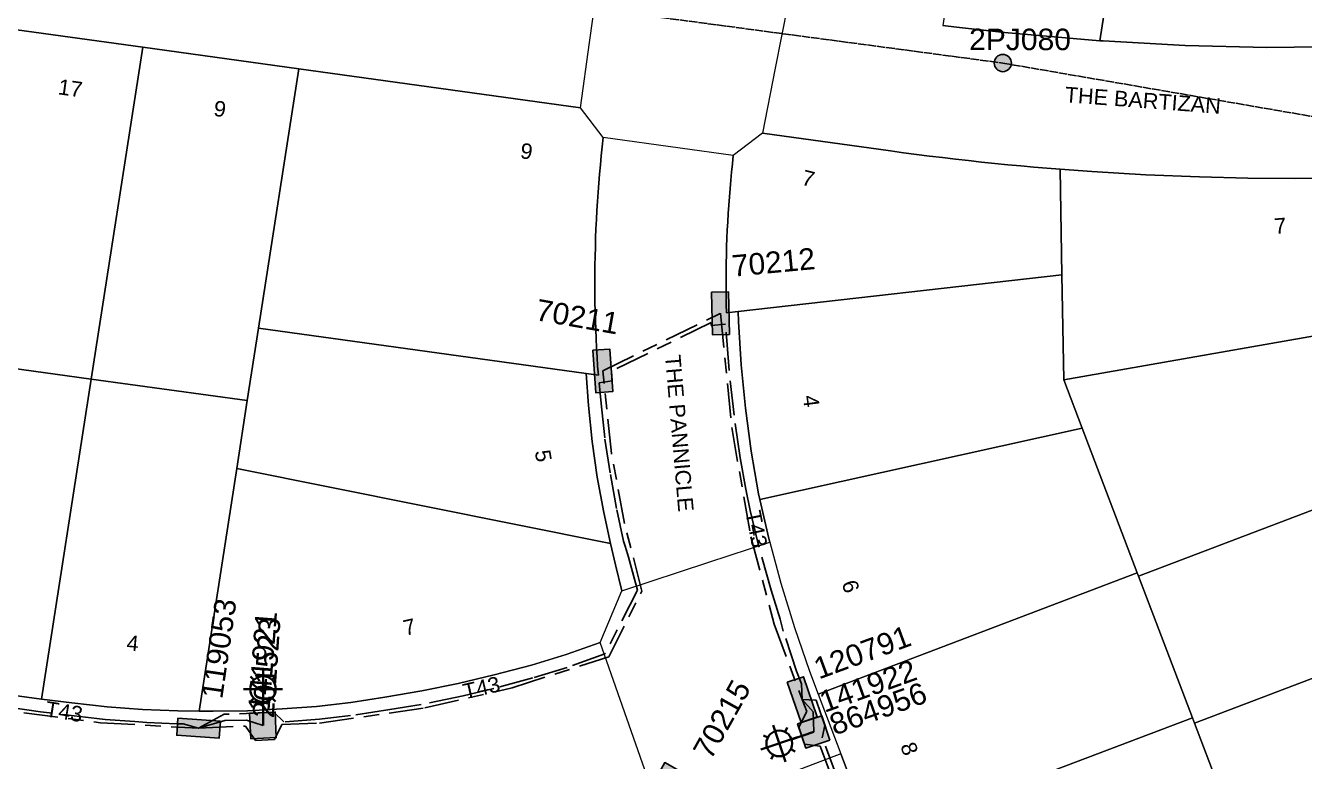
# Model space of a CAD drawing. Header units: metres. Extents: x 272069 to 273785, y 6094580 to 6096012.
# Drawn here: x 273313.1 to 273461.7, y 6095350.3 to 6095435.8 of the extents above; entities that cross this region are included whole.
import ezdxf
from ezdxf.enums import TextEntityAlignment as Align

# ---------------------------------------------------------------- set-up
doc = ezdxf.new("R2010")
doc.units = ezdxf.units.M
doc.linetypes.add('Cable Exist OH', pattern=[1, 1, 0])
doc.linetypes.add('Cable Exist UG', pattern=[8.2, 4, -1.2, 1.8, -1.2])
doc.layers.get('0').update_dxf_attribs({"color": 6})
doc.layers.add('Cadastre Land Parcels_SP_EXT', color=9, linetype='Continuous', lineweight=5)
doc.layers.add('Cadastre Roads_SP_EXT', color=9, linetype='Continuous', lineweight=5)
for name, color, linetype in [('Equip_SP_SL_EXT', 7, 'Continuous'), ('Mains_LV_EXT', 7, 'Continuous'), ('Mains_LV_SL_EXT', 7, 'Continuous'), ('Mains_SL_EXT', 7, 'Continuous'), ('SupportsOH_SP_TR_HV_LV_SL_EXT', 7, 'Continuous'), ('SupportsUG_SP_LV_EXT', 7, 'Continuous'), ('SupportsUG_SP_LV_SL_EXT', 7, 'Continuous')]:
    doc.layers.add(name, color=color, linetype=linetype)
doc.styles.add('COLUMN_LABEL', font='arial.ttf')
doc.styles.add('iecARIAL', font='arial.ttf', dxfattribs={"height": 2})
doc.styles.add('POLE_LABEL', font='arial.ttf')
doc.styles.get("Standard").update_dxf_attribs({"font": 'arial.ttf'})

# ---------------------------------------------------------------- blocks, each defined once
blk = doc.blocks.new('COLUMN_EXT')
blk.add_hatch(color=256).paths.add_polyline_path([(-1.49, 1.48), (-1.49, -1.49), (1.48, -1.49), (1.48, 1.48)])
blk.add_lwpolyline([(-1.49, -1.49), (1.48, -1.49), (1.48, 1.48), (-1.49, 1.48)], close=True)
for tag, height, style, flags, p in [('ASSET_NUM', 2.5, 'COLUMN_LABEL', 8, (2, 2)), ('STRUCTURE_PLANT_NUMBER', 0.2, 'POLE_LABEL', 9, (1.81, 0.03)), ('STREET_CODE', 0.2, 'COLUMN_LABEL', 9, (1.81, -0.2))]:
    blk.add_attdef(tag, text='', height=height, dxfattribs=dict(style=style, flags=flags)).set_placement(p, align=Align.MIDDLE_LEFT)
at = {"flags": 9}
for tag, p in [('COLUMN_TYPE', (1.81, -0.4)), ('OWNED_BY', (1.81, -0.6)), ('STATE', (1.81, -0.8)), ('USAGE', (1.81, -1)), ('LEGEND', (1.81, -1.2)), ('LOCATION', (1.81, -1.4)), ('STREETNAME', (1.81, -1.6)), ('SUBURB', (1.81, -1.8)), ('NOTES', (1.81, -2))]:
    blk.add_attdef(tag, text='', height=0.2, dxfattribs=at).set_placement(p, align=Align.MIDDLE_LEFT)
at = {"flags": 1}
blk.add_attdef('Z', (1.81, -2.35), '', height=0.2, dxfattribs=at)
blk = doc.blocks.new('PILLAR_EXT')
blk.add_hatch(color=256).paths.add_polyline_path([(-2.475, 0.99), (-2.475, -0.99), (2.475, -0.99), (2.475, 0.99)])
blk.add_lwpolyline([(-2.475, -0.99), (2.475, -0.99), (2.475, 0.99), (-2.475, 0.99)], close=True)
at = {"style": 'iecARIAL', "flags": 8}
blk.add_attdef('ASSET_NUM', (1.5, 3.5), '', height=2.5, dxfattribs=at)
for tag, p, flags in [('OWNED_BY', (0, -0.2), 9), ('STATE', (0, -0.4), 9), ('SUPPORT_TYPE', (0, -0.6), 9), ('USAGE', (0, -0.8), 9), ('LEGEND', (0, -1), 9), ('LOCATION', (0, -1.2), 9), ('NOTES', (0, -1.4), 9), ('PARENT', (0, -1.6), 9), ('STREETNAME', (0, -1.8), 9), ('SUBURB', (0, -2), 1)]:
    blk.add_attdef(tag, p, '', height=0.2, dxfattribs=dict(flags=flags))
blk = doc.blocks.new('SL_LANTERN_EXT')
at = {"lineweight": 40}
for p, q in [((0, 1.97), (0, 6.47)), ((-1.46, 5.68), (-1.06, 5.28)), ((1.46, 5.68), (1.06, 5.28)), ((-2.25, 4.22), (2.25, 4.22)), ((-1.46, 2.76), (-1.06, 3.16)), ((1.46, 2.76), (1.06, 3.16)), ((0, 0), (0, 2.72))]:
    blk.add_line(p, q, dxfattribs=at)
blk.add_circle((0, 4.22), 1.5, dxfattribs=at)
at = {"style": 'iecARIAL', "flags": 8}
blk.add_attdef('ASSET_NUM', (1.5, 1.5), '', height=2.5, dxfattribs=at)
for tag, p, height, flags in [('OPERATING_VOLTAGE', (0.98, -1.65), 0.2, 9), ('CONSTRUCTED_VOLTAGE', (0.98, -0.65), 0.2, 9), ('CONTROL_TYPE', (0.98, -0.85), 0.2, 9), ('LANTERN_PURPOSE', (0.98, -1.05), 0.2, 9), ('LANTERN_TYPE', (0.98, -1.25), 0.2, 9), ('NO_PHASES', (0.98, -1.45), 0.2, 9), ('LNUMBER', (2.18, -3.25), 2.5, 8), ('ORIENTATION', (0.98, -1.85), 0.2, 9), ('OWNED_BY', (0.98, -2.05), 0.2, 9), ('STATE', (0.98, -2.25), 0.2, 9), ('USAGE', (0.98, -2.45), 0.2, 9), ('CEXIST', (0.98, -2.65), 0.2, 9), ('CNEW', (0.98, -2.85), 0.2, 9), ('CNUMBER', (0.98, -3.05), 0.2, 9), ('CREMOVE', (0.98, -3.25), 0.2, 9), ('CREPLACE', (0.98, -3.45), 0.2, 9), ('LKINGHEIGHT', (0.98, -3.65), 0.2, 9), ('LBRACKET', (0.98, -3.85), 0.2, 9), ('LBRACKETVOCAB', (0.98, -4.05), 0.2, 9), ('LCATEGORY', (0.98, -4.25), 0.2, 9), ('LCHARGE1', (0.98, -4.45), 0.2, 9), ('LCHARGE1PERCENT', (0.98, -4.65), 0.2, 9), ('LCHARGE2', (0.98, -4.85), 0.2, 9), ('LCHARGE2PERCENT', (0.98, -5.05), 0.2, 9), ('LCHARGE3', (0.98, -5.25), 0.2, 9), ('LCHARGE3PERCENT', (0.98, -5.45), 0.2, 9), ('LEXIST', (0.98, -5.65), 0.2, 9), ('LLAMP', (0.98, -5.85), 0.2, 9), ('LLAMPVOCAB', (0.98, -6.05), 0.2, 9), ('LMAST', (0.98, -6.25), 0.2, 9), ('LMASTVOCAB', (0.98, -6.45), 0.2, 9), ('LNEW', (0.98, -6.65), 0.2, 9), ('LANTNUMBER', (0.98, -6.85), 0.2, 9), ('LOUTREACH', (0.98, -7.25), 0.2, 9), ('LOUTREACHVOCAB', (0.98, -7.45), 0.2, 9), ('LRATECODE', (0.98, -7.65), 0.2, 9), ('LREMOVE', (0.98, -7.85), 0.2, 9), ('LREPLACE', (0.98, -8.05), 0.2, 9), ('LTYPE', (0.98, -8.25), 0.2, 9), ('LTYPEVOCAB', (0.98, -8.45), 0.2, 9), ('LEGEND', (0.98, -8.65), 0.2, 9), ('LOCATION', (0.98, -8.85), 0.2, 9), ('NOTES', (0.98, -9.05), 0.2, 9), ('STREETNAME', (0.98, -9.25), 0.2, 9), ('SUBURB', (0.98, -9.45), 0.2, 1)]:
    blk.add_attdef(tag, p, '', height=height, dxfattribs=dict(flags=flags))
blk = doc.blocks.new('POLE_EXT')
blk.add_hatch(color=256).paths.add_polyline_path([(-1, 0, 1), (1, 0, 1)])
blk.add_lwpolyline([(-1, 0, 1), (1, 0, 1)], format="xyb", close=True)
for tag, height, flags, p in [('pNumber', 2.5, 8, (-17.84, 2.07)), ('OWNED_BY', 0.2, 9, (1.35, -0.4)), ('SPECIAL_USE', 0.2, 9, (1.35, -0.8)), ('STATE', 0.2, 9, (1.35, -1)), ('cLV', 0.2, 9, (1.35, -1.4)), ('PARENT', 0.2, 9, (1.35, -0.6)), ('USAGE', 0.2, 9, (1.35, -1.2)), ('hDepth', 0.2, 9, (1.35, -1.6)), ('hDia', 0.2, 9, (1.35, -1.8)), ('cHV', 0.2, 9, (1.35, -2)), ('LBRACKET', 0.2, 9, (1.35, -2.2)), ('LExisting', 0.2, 9, (1.35, -2.4)), ('LANTNUMBER', 0.2, 9, (1.35, -2.6)), ('LOther', 0.2, 9, (1.35, -2.8)), ('LRemove', 0.2, 9, (1.35, -3)), ('cLinedev', 0.2, 9, (1.35, -3.4)), ('pExisting', 0.2, 9, (1.35, -3.8)), ('pFooting', 0.2, 9, (1.35, -4.4)), ('LEGEND', 0.2, 9, (1.35, -3.2)), ('LOCATION', 0.2, 9, (1.35, -3.6)), ('PFNUMBER', 0.2, 9, (1.35, -4)), ('NEWPFNUMBER', 0.2, 9, (1.35, -4.2)), ('pNew', 0.2, 9, (1.35, -4.6)), ('pRelocate', 0.2, 9, (1.35, -5)), ('pRemove', 0.2, 9, (1.35, -5.2)), ('pReplace', 0.2, 9, (1.35, -5.4)), ('pStay', 0.2, 9, (1.35, -5.6)), ('pType', 0.2, 9, (1.35, -5.8)), ('cspan', 0.2, 9, (1.35, -6)), ('STREETNAME', 0.2, 9, (1.35, -6.2)), ('SUBURB', 0.2, 9, (1.35, -6.4)), ('OPERATED_BY', 0.2, 9, (1.36, -7.01)), ('NOTES', 0.2, 9, (1.35, -6.6)), ('MAINTAINED_BY', 0.2, 9, (1.36, -6.81))]:
    blk.add_attdef(tag, text='', height=height, dxfattribs=dict(flags=flags)).set_placement(p, align=Align.MIDDLE_LEFT)
at = {"style": 'POLE_LABEL'}
for tag, height, flags, p in [('ASSET_NUM', 2.5, 8, (2, 2)), ('STRUCTURE_PLANT_NUMBER', 0.2, 9, (1.35, 0.03)), ('STREET_CODE', 0.2, 9, (1.35, -0.2))]:
    blk.add_attdef(tag, text='', height=height, dxfattribs=dict(at, flags=flags)).set_placement(p, align=Align.MIDDLE_LEFT)
at = {"flags": 1}
blk.add_attdef('Z', (1.35, -7.33), '', height=0.2, dxfattribs=at)

msp = doc.modelspace()

# ---------------------------------------------------------------- linework, layer by layer
at = {"layer": 'Cadastre Land Parcels_SP_EXT', "linetype": 'Continuous'}
for p, q in [((273326.72, 6095433.32), (273308.6, 6095435.83)), ((273326.72, 6095433.32), (273320.73, 6095394.76)), ((273320.73, 6095394.76), (273326.72, 6095433.32)), ((273344.84, 6095430.81), (273326.72, 6095433.32)), ((273326.72, 6095433.32), (273326.72, 6095433.32)), ((273344.84, 6095430.81), (273340.16, 6095400.68)), ((273340.16, 6095400.68), (273344.84, 6095430.81)), ((273377.58, 6095426.27), (273344.84, 6095430.81)), ((273380.21, 6095422.83), (273377.58, 6095426.27)), ((273379.98, 6095420.71), (273380.09, 6095421.77)), ((273380.09, 6095421.77), (273380.21, 6095422.83)), ((273379.88, 6095419.65), (273379.98, 6095420.71)), ((273379.69, 6095417.53), (273379.78, 6095418.59)), ((273379.78, 6095418.59), (273379.88, 6095419.65)), ((273379.61, 6095416.47), (273379.69, 6095417.53)), ((273379.54, 6095415.41), (273379.61, 6095416.47)), ((273379.41, 6095413.29), (273379.47, 6095414.35)), ((273379.47, 6095414.35), (273379.54, 6095415.41)), ((273379.36, 6095412.22), (273379.41, 6095413.29)), ((273379.29, 6095410.1), (273379.32, 6095411.16)), ((273379.32, 6095411.16), (273379.36, 6095412.22)), ((273379.26, 6095409.03), (273379.29, 6095410.1)), ((273379.24, 6095407.97), (273379.26, 6095409.03)), ((273379.23, 6095406.9), (273379.24, 6095407.97)), ((273379.23, 6095405.84), (273379.23, 6095406.9)), ((273379.24, 6095404.78), (273379.23, 6095405.84)), ((273379.25, 6095403.71), (273379.24, 6095404.78)), ((273379.27, 6095402.65), (273379.25, 6095403.71)), ((273379.3, 6095401.58), (273379.27, 6095402.65)), ((273340.16, 6095400.68), (273338.85, 6095392.25)), ((273338.85, 6095392.25), (273340.16, 6095400.68)), ((273378.24, 6095395.4), (273340.16, 6095400.68)), ((273340.16, 6095400.68), (273378.24, 6095395.4)), ((273340.16, 6095400.68), (273340.16, 6095400.68)), ((273379.34, 6095400.52), (273379.3, 6095401.58)), ((273379.38, 6095399.46), (273379.34, 6095400.52)), ((273379.43, 6095398.39), (273379.38, 6095399.46)), ((273379.49, 6095397.33), (273379.43, 6095398.39)), ((273302.61, 6095397.27), (273320.73, 6095394.76)), ((273320.73, 6095394.76), (273302.61, 6095397.27)), ((273379.56, 6095396.27), (273379.49, 6095397.33)), ((273379.64, 6095395.21), (273379.56, 6095396.27)), ((273379.56, 6095396.27), (273379.56, 6095396.27)), ((273320.73, 6095394.76), (273314.95, 6095357.55)), ((273314.95, 6095357.55), (273320.73, 6095394.76)), ((273338.85, 6095392.25), (273320.73, 6095394.76)), ((273320.73, 6095394.76), (273338.85, 6095392.25)), ((273320.73, 6095394.76), (273320.73, 6095394.76)), ((273378.49, 6095391.68), (273378.24, 6095395.4)), ((273378.24, 6095395.4), (273379.64, 6095395.21)), ((273338.85, 6095392.25), (273337.63, 6095384.37)), ((273337.63, 6095384.37), (273338.85, 6095392.25)), ((273378.92, 6095387.51), (273378.49, 6095391.68)), ((273379.51, 6095383.37), (273378.92, 6095387.51)), ((273333.25, 6095356.17), (273337.63, 6095384.37)), ((273337.63, 6095384.37), (273333.25, 6095356.17)), ((273337.63, 6095384.37), (273381.07, 6095375.64)), ((273337.63, 6095384.37), (273337.63, 6095384.37)), ((273381.07, 6095375.64), (273337.63, 6095384.37)), ((273380.26, 6095379.26), (273379.51, 6095383.37)), ((273381.07, 6095375.64), (273380.26, 6095379.26)), ((273380.26, 6095379.26), (273380.26, 6095379.26)), ((273381.62, 6095373.16), (273381.07, 6095375.64)), ((273382.37, 6095370.14), (273381.62, 6095373.16)), ((273379.87, 6095364.12), (273382.37, 6095370.14)), ((273375.9, 6095362.74), (273379.87, 6095364.12)), ((273371.86, 6095361.49), (273375.9, 6095362.74)), ((273367.53, 6095360.36), (273371.86, 6095361.49)), ((273296.83, 6095360.06), (273314.95, 6095357.55)), ((273359.12, 6095358.5), (273363.34, 6095359.36)), ((273363.34, 6095359.36), (273367.53, 6095360.36)), ((273350.88, 6095357.17), (273354.85, 6095357.77)), ((273354.85, 6095357.77), (273359.12, 6095358.5)), ((273314.95, 6095357.55), (273318.47, 6095357.11)), ((273318.47, 6095357.11), (273322.56, 6095356.67)), ((273322.56, 6095356.67), (273326.67, 6095356.36)), ((273326.67, 6095356.36), (273330.79, 6095356.19)), ((273330.79, 6095356.19), (273333.25, 6095356.17)), ((273333.25, 6095356.17), (273334.87, 6095356.14)), ((273334.87, 6095356.14), (273338.89, 6095356.21)), ((273338.89, 6095356.21), (273342.91, 6095356.42)), ((273342.91, 6095356.42), (273346.89, 6095356.71)), ((273342.91, 6095356.42), (273342.91, 6095356.42)), ((273346.89, 6095356.71), (273350.88, 6095357.17))]:
    msp.add_line(p, q, dxfattribs=at)
for points in [[(273443.77, 6095471.88), (273440.75, 6095472.3), (273425.65, 6095474.39), (273419.68, 6095435.87), (273421.25, 6095435.66), (273426.83, 6095435.04), (273437.9, 6095434.09), (273443.77, 6095471.88)], [(273469.89, 6095436.54), (273471.51, 6095455.84), (273470.95, 6095468.11), (273455.85, 6095470.2), (273443.77, 6095471.88), (273437.9, 6095434.09), (273438.29, 6095434.06), (273447.8, 6095433.53), (273457.32, 6095433.31), (273466.84, 6095433.41), (273469.89, 6095436.54)], [(273395.9, 6095402.6), (273433.5, 6095406.86), (273433.28, 6095419.14), (273431.76, 6095419.26), (273430.24, 6095419.39), (273428.72, 6095419.53), (273427.2, 6095419.67), (273425.69, 6095419.82), (273424.17, 6095419.98), (273422.65, 6095420.15), (273421.14, 6095420.32), (273419.63, 6095420.5), (273418.11, 6095420.68), (273416.6, 6095420.88), (273415.09, 6095421.07), (273413.58, 6095421.28), (273398.72, 6095423.34), (273395.32, 6095420.73), (273395.21, 6095419.78), (273395.11, 6095418.82), (273395.02, 6095417.86), (273394.94, 6095416.9), (273394.86, 6095415.93), (273394.79, 6095414.97), (273394.73, 6095414.01), (273394.67, 6095413.05), (273394.62, 6095412.08), (273394.58, 6095411.12), (273394.54, 6095410.16), (273394.52, 6095409.19), (273394.5, 6095408.23), (273394.48, 6095407.27), (273394.48, 6095406.3), (273394.48, 6095405.34), (273394.49, 6095404.37), (273394.5, 6095403.41), (273394.53, 6095402.45), (273395.9, 6095402.6)], [(273435.86, 6095389.05), (273433.72, 6095394.66), (273433.5, 6095406.86), (273395.9, 6095402.6), (273395.93, 6095401.44), (273396.25, 6095396.4), (273396.74, 6095391.39), (273397.4, 6095386.39), (273398.26, 6095381.43), (273398.4, 6095380.76), (273435.86, 6095389.05)], [(273478.87, 6095385.72), (273478.5, 6095386.7), (273478.14, 6095387.69), (273477.79, 6095388.67), (273477.44, 6095389.66), (273477.1, 6095390.66), (273476.77, 6095391.65), (273476.45, 6095392.65), (273476.13, 6095393.65), (273475.82, 6095394.65), (273475.52, 6095395.66), (273475.23, 6095396.66), (273474.94, 6095397.67), (273474.67, 6095398.68), (273474.4, 6095399.7), (273474.14, 6095400.71), (273473.88, 6095401.73), (273433.72, 6095394.66), (273435.86, 6095389.05), (273442.25, 6095372.23), (273442.39, 6095371.86), (273478.87, 6095385.72)], [(273442.25, 6095372.23), (273435.86, 6095389.05), (273398.4, 6095380.76), (273399.46, 6095376.23), (273399.57, 6095375.8), (273400.86, 6095371.03), (273402.43, 6095365.87), (273404.17, 6095360.79), (273405.18, 6095358.14), (273442.25, 6095372.23)], [(273485.37, 6095368.62), (273478.87, 6095385.72), (273442.39, 6095371.86), (273448.65, 6095355.39), (273448.89, 6095354.76), (273485.37, 6095368.62)], [(273448.65, 6095355.39), (273442.39, 6095371.86), (273442.25, 6095372.23), (273405.18, 6095358.14), (273407.82, 6095351.18), (273411.57, 6095341.31), (273448.65, 6095355.39)], [(273498.36, 6095334.41), (273496.83, 6095338.44), (273485.37, 6095368.62), (273448.89, 6095354.76), (273455.04, 6095338.55), (273461.44, 6095321.72), (273461.88, 6095320.55), (273498.36, 6095334.41)], [(273455.04, 6095338.55), (273448.89, 6095354.76), (273448.65, 6095355.39), (273411.57, 6095341.31), (273417.97, 6095324.48), (273455.04, 6095338.55)]]:
    msp.add_lwpolyline(points, close=True, dxfattribs=at)
msp.add_lwpolyline([(273467.81, 6095418.18), (273460.48, 6095418.09), (273455.11, 6095418.13), (273449.48, 6095418.25), (273443.26, 6095418.5), (273436.97, 6095418.87), (273433.28, 6095419.14), (273433.5, 6095406.86), (273433.72, 6095394.66), (273473.88, 6095401.73)], dxfattribs=at)
at = {"layer": 'Cadastre Roads_SP_EXT', "linetype": 'Continuous'}
for p, q in [((273378.63, 6095433.87), (273379.67, 6095441.38)), ((273308.6, 6095435.83), (273326.72, 6095433.32)), ((273377.58, 6095426.27), (273378.63, 6095433.87)), ((273326.72, 6095433.32), (273344.84, 6095430.81)), ((273344.84, 6095430.81), (273377.58, 6095426.27)), ((273380.09, 6095421.77), (273379.98, 6095420.71)), ((273380.21, 6095422.83), (273380.09, 6095421.77)), ((273389.14, 6095421.59), (273380.21, 6095422.83)), ((273395.32, 6095420.73), (273389.14, 6095421.59)), ((273379.98, 6095420.71), (273379.88, 6095419.65)), ((273395.21, 6095419.78), (273395.32, 6095420.73)), ((273379.78, 6095418.59), (273379.69, 6095417.53)), ((273379.88, 6095419.65), (273379.78, 6095418.59)), ((273395.02, 6095417.86), (273395.11, 6095418.82)), ((273395.11, 6095418.82), (273395.21, 6095419.78)), ((273379.69, 6095417.53), (273379.61, 6095416.47)), ((273394.94, 6095416.9), (273395.02, 6095417.86)), ((273379.61, 6095416.47), (273379.54, 6095415.41)), ((273394.79, 6095414.97), (273394.86, 6095415.93)), ((273394.86, 6095415.93), (273394.94, 6095416.9)), ((273379.47, 6095414.35), (273379.41, 6095413.29)), ((273379.54, 6095415.41), (273379.47, 6095414.35)), ((273394.73, 6095414.01), (273394.79, 6095414.97)), ((273379.41, 6095413.29), (273379.36, 6095412.22)), ((273394.62, 6095412.08), (273394.67, 6095413.05)), ((273394.67, 6095413.05), (273394.73, 6095414.01)), ((273379.32, 6095411.16), (273379.29, 6095410.1)), ((273379.36, 6095412.22), (273379.32, 6095411.16)), ((273394.54, 6095410.16), (273394.58, 6095411.12)), ((273394.58, 6095411.12), (273394.62, 6095412.08)), ((273379.29, 6095410.1), (273379.26, 6095409.03)), ((273394.52, 6095409.19), (273394.54, 6095410.16)), ((273379.26, 6095409.03), (273379.24, 6095407.97)), ((273394.48, 6095407.27), (273394.5, 6095408.23)), ((273394.5, 6095408.23), (273394.52, 6095409.19)), ((273379.24, 6095407.97), (273379.23, 6095406.9)), ((273379.23, 6095406.9), (273379.23, 6095405.84)), ((273394.48, 6095406.3), (273394.48, 6095407.27)), ((273379.23, 6095405.84), (273379.24, 6095404.78)), ((273394.48, 6095405.34), (273394.48, 6095406.3)), ((273394.49, 6095404.37), (273394.48, 6095405.34)), ((273379.24, 6095404.78), (273379.25, 6095403.71)), ((273379.25, 6095403.71), (273379.27, 6095402.65)), ((273394.5, 6095403.41), (273394.49, 6095404.37)), ((273379.27, 6095402.65), (273379.3, 6095401.58)), ((273394.53, 6095402.45), (273394.5, 6095403.41)), ((273394.5, 6095403.41), (273394.5, 6095403.41)), ((273395.9, 6095402.6), (273394.53, 6095402.45)), ((273395.93, 6095401.44), (273395.9, 6095402.6)), ((273379.3, 6095401.58), (273379.34, 6095400.52)), ((273396.25, 6095396.4), (273395.93, 6095401.44)), ((273379.34, 6095400.52), (273379.38, 6095399.46)), ((273379.38, 6095399.46), (273379.43, 6095398.39)), ((273379.43, 6095398.39), (273379.49, 6095397.33)), ((273379.49, 6095397.33), (273379.56, 6095396.27)), ((273379.56, 6095396.27), (273379.64, 6095395.21)), ((273396.74, 6095391.39), (273396.25, 6095396.4)), ((273379.64, 6095395.21), (273378.24, 6095395.4)), ((273378.24, 6095395.4), (273378.49, 6095391.68)), ((273378.49, 6095391.68), (273378.92, 6095387.51)), ((273397.4, 6095386.39), (273396.74, 6095391.39)), ((273378.92, 6095387.51), (273379.51, 6095383.37)), ((273398.26, 6095381.43), (273397.4, 6095386.39)), ((273379.51, 6095383.37), (273380.26, 6095379.26)), ((273398.4, 6095380.76), (273398.26, 6095381.43)), ((273399.46, 6095376.23), (273398.4, 6095380.76)), ((273380.26, 6095379.26), (273381.07, 6095375.64)), ((273381.07, 6095375.64), (273381.62, 6095373.16)), ((273392.49, 6095373.49), (273399.57, 6095375.8)), ((273399.57, 6095375.8), (273399.46, 6095376.23)), ((273381.62, 6095373.16), (273382.37, 6095370.14)), ((273382.37, 6095370.14), (273392.49, 6095373.49)), ((273379.87, 6095364.12), (273375.9, 6095362.74)), ((273382.96, 6095355.3), (273379.87, 6095364.12)), ((273375.9, 6095362.74), (273371.86, 6095361.49)), ((273371.86, 6095361.49), (273367.53, 6095360.36)), ((273314.95, 6095357.55), (273296.83, 6095360.06)), ((273363.34, 6095359.36), (273359.12, 6095358.5)), ((273367.53, 6095360.36), (273363.34, 6095359.36)), ((273354.85, 6095357.77), (273350.88, 6095357.17)), ((273359.12, 6095358.5), (273354.85, 6095357.77)), ((273318.47, 6095357.11), (273314.95, 6095357.55)), ((273322.56, 6095356.67), (273318.47, 6095357.11)), ((273326.67, 6095356.36), (273322.56, 6095356.67)), ((273330.79, 6095356.19), (273326.67, 6095356.36)), ((273333.25, 6095356.17), (273330.79, 6095356.19)), ((273334.87, 6095356.14), (273333.25, 6095356.17)), ((273338.89, 6095356.21), (273334.87, 6095356.14)), ((273342.91, 6095356.42), (273338.89, 6095356.21)), ((273346.89, 6095356.71), (273342.91, 6095356.42)), ((273350.88, 6095357.17), (273346.89, 6095356.71)), ((273385.82, 6095347.13), (273382.96, 6095355.3))]:
    msp.add_line(p, q, dxfattribs=at)
for points in [[(273401.64, 6095438.33), (273400.19, 6095430.89), (273398.72, 6095423.34), (273413.58, 6095421.28), (273415.09, 6095421.07), (273416.6, 6095420.88), (273418.11, 6095420.68), (273419.63, 6095420.5), (273421.14, 6095420.32), (273422.65, 6095420.15), (273424.17, 6095419.98), (273425.69, 6095419.82), (273427.2, 6095419.67), (273428.72, 6095419.53), (273430.24, 6095419.39), (273431.76, 6095419.26), (273433.28, 6095419.14), (273436.97, 6095418.87), (273443.26, 6095418.5), (273449.48, 6095418.25), (273455.11, 6095418.13), (273460.48, 6095418.09), (273467.81, 6095418.18)], [(273466.84, 6095433.41), (273457.32, 6095433.31), (273447.8, 6095433.53), (273438.29, 6095434.06), (273437.9, 6095434.09), (273426.83, 6095435.04), (273421.25, 6095435.66), (273419.68, 6095435.87)], [(273411.57, 6095341.31), (273407.82, 6095351.18), (273398.67, 6095347.7)]]:
    msp.add_lwpolyline(points, dxfattribs=at)
at = {"layer": 'Mains_LV_EXT', "linetype": 'Cable Exist UG'}
for p, q in [((273380.15, 6095395.7), (273393.84, 6095402.4)), ((273393.84, 6095402.4), (273395.13, 6095389.13)), ((273381.17, 6095386.1), (273380.15, 6095395.7)), ((273395.13, 6095389.13), (273397.37, 6095376.41)), ((273382.68, 6095377.98), (273381.17, 6095386.1)), ((273384.7, 6095370.12), (273382.68, 6095377.98)), ((273397.37, 6095376.41), (273400.08, 6095366.25)), ((273380.85, 6095362.48), (273384.7, 6095370.12)), ((273400.08, 6095366.25), (273403.33, 6095357.5)), ((273369.63, 6095358.87), (273380.85, 6095362.48)), ((273296.62, 6095358.09), (273321.81, 6095354.81)), ((273359.49, 6095356.54), (273369.63, 6095358.87)), ((273347.23, 6095354.76), (273359.49, 6095356.54)), ((273321.81, 6095354.81), (273333.2, 6095354.17)), ((273342.88, 6095354.61), (273347.23, 6095354.76)), ((273333.2, 6095354.17), (273338.64, 6095354.42)), ((273338.64, 6095354.42), (273339.79, 6095352.75)), ((273342.01, 6095352.86), (273342.88, 6095354.61)), ((273339.79, 6095352.75), (273342.01, 6095352.86))]:
    msp.add_line(p, q, dxfattribs=at)
at = {"layer": 'Mains_LV_EXT', "linetype": 'Cable Exist OH'}
for points in [[(273382.55, 6095437.38), (273426.63, 6095431.49)], [(273426.63, 6095431.49), (273482.93, 6095421.77)]]:
    msp.add_lwpolyline(points, dxfattribs=at)
at = {"layer": 'Mains_LV_EXT', "linetype": 'Cable Exist UG'}
msp.add_lwpolyline([(273403.33, 6095357.5), (273403.88, 6095356.1), (273402.92, 6095354.28), (273403.58, 6095352.33), (273405.4, 6095352.1), (273416.09, 6095323.91)], dxfattribs=at)
at = {"layer": 'Mains_LV_SL_EXT', "linetype": 'Cable Exist UG'}
for p, q in [((273403.33, 6095357.5), (273404.59, 6095356.08)), ((273333.2, 6095354.17), (273336.26, 6095355.05)), ((273336.26, 6095355.05), (273338.77, 6095355.11)), ((273338.77, 6095355.11), (273340.68, 6095354.5)), ((273404.59, 6095356.08), (273404.66, 6095353.74))]:
    msp.add_line(p, q, dxfattribs=at)
at = {"layer": 'Mains_SL_EXT', "linetype": 'Cable Exist UG'}
for p, q in [((273392.76, 6095401.34), (273381.17, 6095395.68)), ((273392.76, 6095401), (273392.76, 6095401.34)), ((273392.76, 6095401.34), (273392.76, 6095401.34)), ((273394.41, 6095401.15), (273392.76, 6095401)), ((273394.78, 6095396.24), (273394.41, 6095401.15)), ((273395.41, 6095390.57), (273394.78, 6095396.24)), ((273381.17, 6095395.68), (273381.23, 6095394.54)), ((273381.23, 6095394.54), (273379.74, 6095394.33)), ((273379.74, 6095394.33), (273379.74, 6095394.33)), ((273379.74, 6095394.33), (273379.96, 6095391.92)), ((273379.96, 6095391.92), (273380.39, 6095387.79)), ((273396.11, 6095385.62), (273395.41, 6095390.57)), ((273380.39, 6095387.79), (273381.06, 6095383.66)), ((273396.76, 6095381.95), (273396.11, 6095385.62)), ((273381.06, 6095383.66), (273381.79, 6095379.54)), ((273397.28, 6095379.49), (273396.76, 6095381.95)), ((273396.76, 6095381.95), (273396.76, 6095381.95)), ((273381.79, 6095379.54), (273382.58, 6095375.91)), ((273398.18, 6095375.76), (273397.28, 6095379.49)), ((273382.58, 6095375.91), (273382.7, 6095375.46)), ((273382.7, 6095375.46), (273382.9, 6095374.84)), ((273398.25, 6095375.46), (273398.18, 6095375.76)), ((273399.73, 6095370.22), (273398.25, 6095375.46)), ((273382.9, 6095374.84), (273383.13, 6095374.05)), ((273383.13, 6095374.05), (273383.13, 6095374.05)), ((273383.13, 6095374.05), (273384.17, 6095370.23)), ((273384.17, 6095370.23), (273380.41, 6095362.8)), ((273400.75, 6095366.83), (273399.73, 6095370.22)), ((273401.12, 6095365.47), (273400.75, 6095366.83)), ((273400.75, 6095366.83), (273400.75, 6095366.83)), ((273402.68, 6095360.8), (273401.12, 6095365.47)), ((273380.41, 6095362.8), (273376.01, 6095361.23)), ((273376.01, 6095361.23), (273372.04, 6095360.01)), ((273403.23, 6095359.35), (273402.68, 6095360.8)), ((273372.04, 6095360.01), (273367.49, 6095358.79)), ((273403.33, 6095357.5), (273403.23, 6095359.35)), ((273403.23, 6095359.35), (273403.23, 6095359.35)), ((273363.95, 6095357.93), (273359.05, 6095356.94)), ((273367.49, 6095358.79), (273363.95, 6095357.93)), ((273314.81, 6095356.08), (273310.23, 6095356.77)), ((273355.41, 6095356.33), (273350.86, 6095355.64)), ((273359.05, 6095356.94), (273355.41, 6095356.33)), ((273321.39, 6095355.3), (273314.81, 6095356.08)), ((273314.81, 6095356.08), (273314.81, 6095356.08)), ((273322.36, 6095355.18), (273321.39, 6095355.3)), ((273325.8, 6095354.94), (273322.36, 6095355.18)), ((273327.18, 6095354.84), (273325.8, 6095354.94)), ((273325.8, 6095354.94), (273325.8, 6095354.94)), ((273330.66, 6095354.7), (273327.18, 6095354.84)), ((273331.42, 6095354.69), (273330.66, 6095354.7)), ((273333.2, 6095354.17), (273331.42, 6095354.69)), ((273331.42, 6095354.69), (273331.42, 6095354.69)), ((273336.17, 6095355.79), (273333.2, 6095354.17)), ((273341.93, 6095356.02), (273336.17, 6095355.79)), ((273343.11, 6095354.92), (273341.93, 6095356.02)), ((273347.24, 6095355.23), (273343.11, 6095354.92)), ((273350.86, 6095355.64), (273347.24, 6095355.23))]:
    msp.add_line(p, q, dxfattribs=at)
at = {"layer": 'Mains_SL_EXT', "linetype": 'Cable Exist OH'}
msp.add_lwpolyline([(273382.55, 6095437.38), (273426.63, 6095431.49), (273482.93, 6095421.77)], dxfattribs=at)
at = {"layer": 'Mains_SL_EXT', "linetype": 'Cable Exist UG'}
msp.add_lwpolyline([(273425.96, 6095289.44), (273426.21, 6095291.03), (273426.21, 6095291.03), (273425.87, 6095293.12), (273424.74, 6095298.59), (273423.39, 6095304.03), (273422.55, 6095307.04), (273421.87, 6095309.37), (273420.19, 6095314.46), (273418.32, 6095319.49), (273417.03, 6095322.85), (273417.54, 6095323.37), (273416.89, 6095325.27), (273416.11, 6095325.41), (273416.11, 6095325.41), (273410.3, 6095340.65), (273405.65, 6095353.04), (273405.95, 6095354.5), (273405.95, 6095354.5), (273404.93, 6095357.45), (273403.33, 6095357.5)], dxfattribs=at)

# ---------------------------------------------------------------- block references
at = {"layer": 'Equip_SP_SL_EXT'}
ref = msp.add_blockref('SL_LANTERN_EXT', (273340.68, 6095354.5), dxfattribs=at)
ref.add_attrib('ASSET_NUM', '141921', dxfattribs={"layer": '0', "height": 2.5, "rotation": 85.6333, "style": 'iecARIAL'}).set_placement((273342.18, 6095356), align=Align.BOTTOM_LEFT)
ref = msp.add_blockref('SL_LANTERN_EXT', (273404.66, 6095353.74), dxfattribs=dict(at, rotation=108.4467905763947))
ref.add_attrib('ASSET_NUM', '141922', dxfattribs={"layer": '0', "height": 2.5, "rotation": 19.752, "style": 'iecARIAL'}).set_placement((273406.16, 6095355.24), align=Align.BOTTOM_LEFT)
at = {"layer": 'SupportsOH_SP_TR_HV_LV_SL_EXT'}
ref = msp.add_blockref('POLE_EXT', (273426.63, 6095431.49), dxfattribs=at)
ref.add_attrib('ASSET_NUM', '2PJ080', dxfattribs={"layer": '0', "height": 2.5, "style": 'POLE_LABEL'}).set_placement((273428.63, 6095432.24), align=Align.BOTTOM_CENTER)
at = {"layer": 'SupportsUG_SP_LV_EXT'}
ref = msp.add_blockref('PILLAR_EXT', (273393.84, 6095402.4), dxfattribs=dict(at, rotation=91.1698395555497))
ref.add_attrib('ASSET_NUM', '70212', dxfattribs={"layer": '0', "height": 2.5, "rotation": 5.3672, "style": 'iecARIAL'}).set_placement((273395.34, 6095405.9), align=Align.BOTTOM_LEFT)
ref = msp.add_blockref('PILLAR_EXT', (273380.15, 6095395.7), dxfattribs=dict(at, rotation=274.0857434893292))
ref.add_attrib('ASSET_NUM', '70211', dxfattribs={"layer": '0', "height": 2.5, "rotation": 349.9639, "style": 'iecARIAL'}).set_placement((273381.65, 6095399.2), align=Align.BOTTOM_RIGHT)
ref = msp.add_blockref('PILLAR_EXT', (273333.2, 6095354.17), dxfattribs=dict(at, rotation=176.165088505534))
ref.add_attrib('ASSET_NUM', '119053', dxfattribs={"layer": '0', "height": 2.5, "rotation": 81.7076, "style": 'iecARIAL'}).set_placement((273334.7, 6095357.67), align=Align.MIDDLE_LEFT)
ref = msp.add_blockref('PILLAR_EXT', (273403.33, 6095357.5), dxfattribs=dict(at, rotation=288.8011194593026))
ref.add_attrib('ASSET_NUM', '120791', dxfattribs={"layer": '0', "height": 2.5, "rotation": 20.2102, "style": 'iecARIAL'}).set_placement((273404.83, 6095361), align=Align.MIDDLE_LEFT)
ref = msp.add_blockref('PILLAR_EXT', (273389.02, 6095348.09), dxfattribs=dict(at, rotation=330.4000908681959))
ref.add_attrib('ASSET_NUM', '70215', dxfattribs={"layer": '0', "height": 2.5, "rotation": 60.7363, "style": 'iecARIAL'}).set_placement((273390.52, 6095351.59), align=Align.TOP_LEFT)
at = {"layer": 'SupportsUG_SP_LV_SL_EXT'}
ref = msp.add_blockref('COLUMN_EXT', (273340.68, 6095354.5), dxfattribs=dict(at, rotation=2.419066639445843))
ref.add_attrib('ASSET_NUM', '201523', dxfattribs={"layer": '0', "height": 2.5, "rotation": 86.1171, "style": 'COLUMN_LABEL'}).set_placement((273342.68, 6095355.25), align=Align.BOTTOM_LEFT)
ref = msp.add_blockref('COLUMN_EXT', (273404.66, 6095353.74), dxfattribs=dict(at, rotation=108.4227810707183))
ref.add_attrib('ASSET_NUM', '864956', dxfattribs={"layer": '0', "height": 2.5, "rotation": 19.752, "style": 'COLUMN_LABEL'}).set_placement((273406.66, 6095354.49), align=Align.MIDDLE_LEFT)

# ---------------------------------------------------------------- texts
at = {"layer": 'Cadastre Land Parcels_SP_EXT'}
for s, rotation, p in [('17', 352.1131, (273316.79, 6095427.87)), ('9', 352.1135, (273334.86, 6095425.37)), ('9', 352.1133, (273370.48, 6095420.45)), ('7', 346.1311, (273403.14, 6095417.37)), ('7', 4.7725, (273458.24, 6095411.62)), ('4', 277.2346, (273403.39, 6095392.78)), ('5', 279.5016, (273372.25, 6095386.37)), ('6', 287.2098, (273407.89, 6095371.06)), ('7', 12.5952, (273357.2, 6095364.91)), ('4', 354.9258, (273324.77, 6095363.22)), ('8', 290.3121, (273414.69, 6095352.13))]:
    msp.add_text(s, height=1.8, rotation=rotation, dxfattribs=at).set_placement(p)
at = {"layer": 'Cadastre Roads_SP_EXT'}
for s, rotation, p in [('THE BARTIZAN', 355.7055, (273433.78, 6095426.95)), ('THE PANNICLE', 274.8753, (273387.38, 6095397.51))]:
    msp.add_text(s, height=1.8, rotation=rotation, dxfattribs=at).set_placement(p)
at = {"layer": 'Mains_LV_EXT'}
for rotation, p in [(281.2627, (273396.7, 6095379.28)), (13.1974, (273364.16, 6095357.51)), (350.768, (273315.29, 6095355.56))]:
    msp.add_text('T43', height=1.8, rotation=rotation, dxfattribs=at).set_placement(p)

doc.saveas('drawing.dxf')
